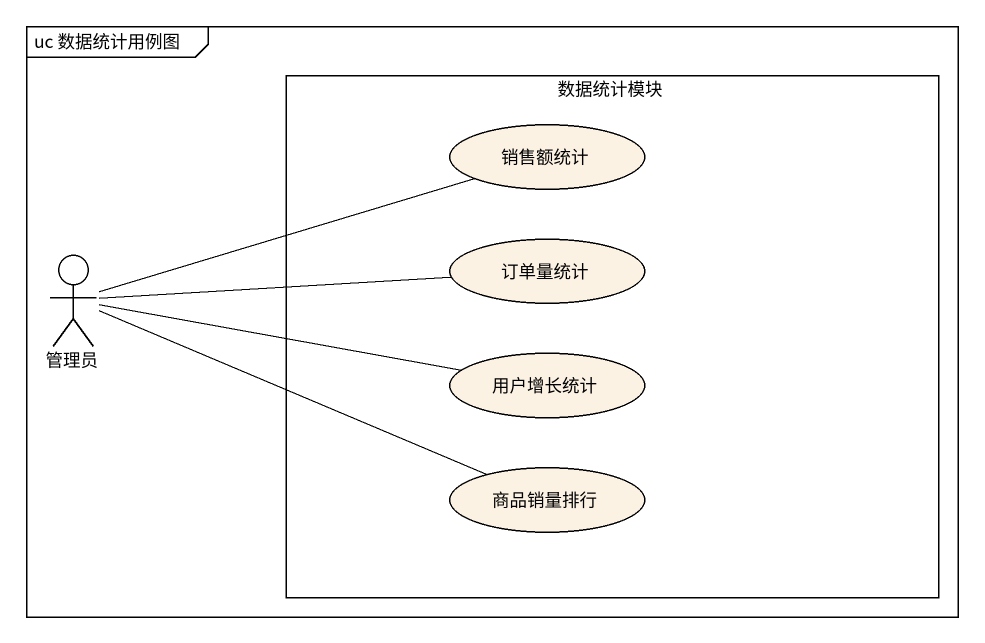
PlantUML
@startuml
mainframe uc 数据统计用例图
rectangle 数据统计模块 {
  usecase 销售额统计
  usecase 订单量统计
  usecase 用户增长统计
  usecase 商品销量排行
}
actor 管理员
管理员 -right- 销售额统计
管理员 -right- 订单量统计
管理员 -right- 用户增长统计
管理员 -right- 商品销量排行
@enduml
